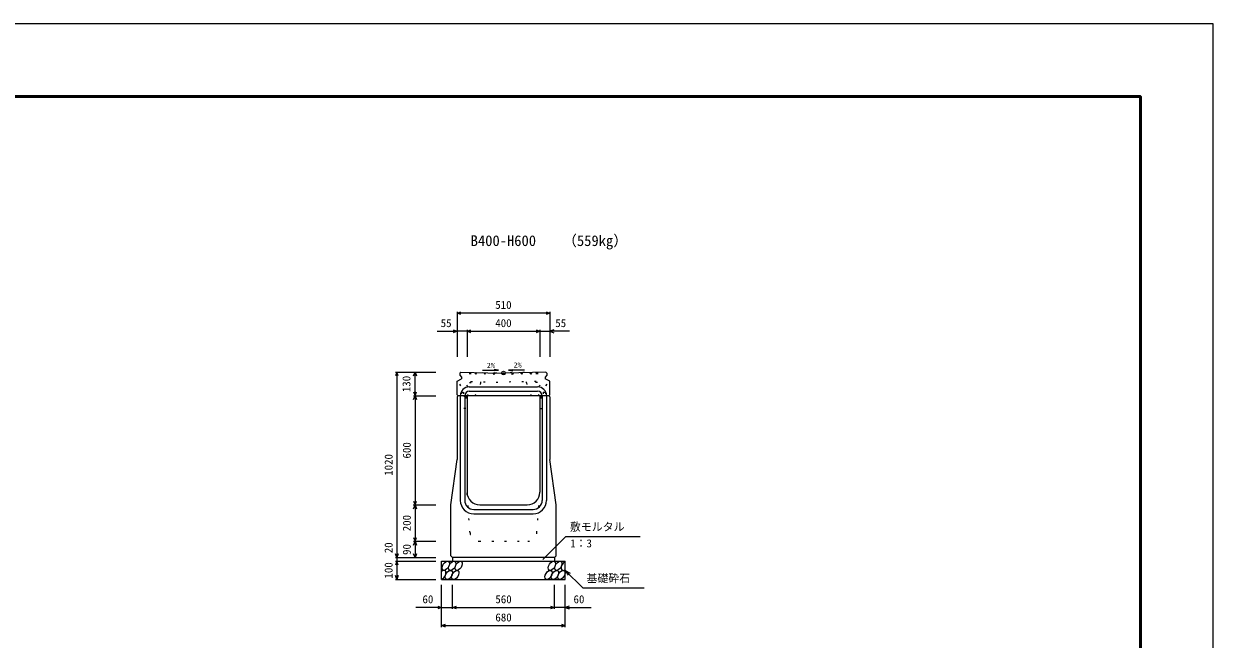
# Model space of a CAD drawing. Units: millimetres, scale not verified. Extents: x -12600 to 12600, y -5940 to 5940.
# Drawn here: x 6064 to 12600, y 2556 to 5940 of the extents above; entities that cross this region are included whole.
import ezdxf
from ezdxf.enums import TextEntityAlignment as Align

# ---------------------------------------------------------------- set-up
doc = ezdxf.new("R2010")
doc.units = ezdxf.units.MM
doc.header["$LTSCALE"] = 40
doc.header["$PDMODE"] = 32
doc.header["$PDSIZE"] = 20
doc.linetypes.add('DOTTED', pattern=[1.75, 0.25, -1.5])
for name, color, linetype, lineweight in [('0-0_DIM', 7, 'Continuous', 25), ('0-1_Defpoints', 5, 'Continuous', 25), ('0-2_HATCH', 6, 'Continuous', 25), ('0-5_OUTLINE', 3, 'Continuous', 25), ('0-6_OUTLINE2', 4, 'DOTTED', 25), ('0-7_TXT', 7, 'Continuous', 25), ('0-8_WAKU', 3, 'Continuous', 25)]:
    doc.layers.add(name, color=color, linetype=linetype, lineweight=lineweight)
doc.styles.add('ＭＳ ゴシック', font='')
doc.styles.get('ＭＳ ゴシック').set_extended_font_data('MS Gothic')

msp = doc.modelspace()

# ---------------------------------------------------------------- linework, layer by layer
at = {"layer": '0-0_DIM'}
for p, q in [((8445, 4356.54), (8445, 4109.04)), ((8955, 4349.04), (8445, 4349.04)), ((8955, 4356.54), (8955, 4109.04)), ((8336.62, 4249.04), (8445, 4249.04)), ((8500, 4249.04), (8445, 4249.04)), ((8500, 4256.54), (8500, 4109.04)), ((8500, 4249.04), (8900, 4249.04)), ((8900, 4256.54), (8900, 4109.04)), ((8900, 4249.04), (8955, 4249.04)), ((9063.38, 4249.04), (8955, 4249.04)), ((8106.5, 4024.46), (8329, 4024.46)), ((8114, 4024.46), (8114, 3004.46)), ((8214, 3894.46), (8214, 4024.46)), ((8206.5, 3894.46), (8329, 3894.46)), ((8203.25, 3294.46), (8325.75, 3294.46)), ((8206.5, 3294.46), (8329, 3294.46)), ((8206.5, 3094.46), (8329, 3094.46)), ((8214, 3094.46), (8214, 3004.46)), ((8917.11, 2993.65), (9043.34, 3119.89)), ((9043.34, 3119.89), (9451.24, 3119.89)), ((8106.5, 3004.46), (8329, 3004.46)), ((8106.5, 2984.46), (8329, 2984.46)), ((8114, 3004.46), (8114, 2984.46)), ((8114, 2984.46), (8114, 2884.46)), ((8106.5, 2884.46), (8329, 2884.46)), ((9040, 2934.46), (9135.76, 2838.71)), ((9040, 2934.46), (9065.98, 2919.46)), ((9040, 2934.46), (9055, 2908.48)), ((8360, 2623.1), (8360, 2854.46)), ((8420, 2723.1), (8420, 2854.46)), ((8980, 2723.1), (8980, 2854.46)), ((9040, 2623.1), (9040, 2854.46)), ((9135.76, 2838.71), (9473.31, 2838.71)), ((8360, 2730.6), (8218.21, 2730.6)), ((8360, 2730.6), (8420, 2730.6)), ((8420, 2730.6), (8980, 2730.6)), ((9040, 2730.6), (8980, 2730.6)), ((9040, 2730.6), (9181.79, 2730.6)), ((8360, 2630.6), (9040, 2630.6))]:
    msp.add_line(p, q, dxfattribs=at)
for points in [[(8466.14, 4341.34), (8445, 4349.04), (8466.14, 4356.73)], [(8933.86, 4356.73), (8955, 4349.04), (8933.86, 4341.34)], [(8423.86, 4256.73), (8445, 4249.04), (8423.86, 4241.34)], [(8521.14, 4241.34), (8500, 4249.04), (8521.14, 4256.73)], [(8878.86, 4256.73), (8900, 4249.04), (8878.86, 4241.34)], [(8976.14, 4256.73), (8955, 4249.04), (8976.14, 4241.34)], [(8121.7, 4003.32), (8114, 4024.46), (8106.3, 4003.32)], [(8206.3, 4003.32), (8214, 4024.46), (8221.7, 4003.32)], [(8206.3, 3915.61), (8214, 3894.46), (8221.7, 3915.61)], [(8206.3, 3873.32), (8214, 3894.46), (8221.7, 3873.32)], [(8214, 3894.46), (8214, 3294.46), (8214, 3094.46)], [(8206.3, 3315.61), (8214, 3294.46), (8221.7, 3315.61)], [(8206.3, 3273.32), (8214, 3294.46), (8221.7, 3273.32)], [(8206.3, 3115.61), (8214, 3094.46), (8221.7, 3115.61)], [(8206.3, 3073.32), (8214, 3094.46), (8221.7, 3073.32)], [(8121.7, 3025.61), (8114, 3004.46), (8106.3, 3025.61)], [(8221.7, 3025.61), (8214, 3004.46), (8206.3, 3025.61)], [(8121.7, 2963.32), (8114, 2984.46), (8106.3, 2963.32)], [(8121.7, 2905.61), (8114, 2884.46), (8106.3, 2905.61)], [(8338.86, 2738.29), (8360, 2730.6), (8338.86, 2722.9)], [(8441.14, 2722.9), (8420, 2730.6), (8441.14, 2738.29)], [(8958.86, 2738.29), (8980, 2730.6), (8958.86, 2722.9)], [(9061.14, 2738.29), (9040, 2730.6), (9061.14, 2722.9)], [(8381.14, 2622.9), (8360, 2630.6), (8381.14, 2638.29)], [(9018.86, 2638.29), (9040, 2630.6), (9018.86, 2622.9)]]:
    msp.add_lwpolyline(points, dxfattribs=at)
at = {"layer": '0-1_Defpoints'}
msp.add_lwpolyline([(-4200, -5940), (12600, -5940), (12600, 5940), (-4200, 5940)], close=True, dxfattribs=at)
at = {"layer": '0-2_HATCH', "linetype": 'DOTTED'}
for p, q in [((8513.5, 4023.12), (8513.5, 3967.11)), ((8513.5, 4023.12), (8700, 4019.46)), ((8519.5, 4023), (8519.5, 3972.99)), ((8547.9, 4013.96), (8552.23, 4018.12)), ((8552.23, 4018.12), (8548.07, 4022.44)), ((8643.72, 4016.32), (8647.88, 4012)), ((8647.88, 4012), (8652.21, 4016.16)), ((8695.76, 4015.22), (8700, 4019.46)), ((8700, 4010.98), (8695.76, 4015.22)), ((8886.5, 4023.36), (8700, 4019.46)), ((8700, 4019.46), (8704.24, 4015.22)), ((8704.24, 4015.22), (8700, 4010.98)), ((8750.16, 4012.03), (8745.83, 4016.18)), ((8754.32, 4016.35), (8750.16, 4012.03)), ((8845.81, 4018.27), (8849.97, 4022.6)), ((8850.14, 4014.12), (8845.81, 4018.27)), ((8880.5, 4023.24), (8880.5, 3973.23)), ((8886.5, 4023.36), (8886.5, 3967.35)), ((8513.5, 3967.11), (8573.5, 3965.93)), ((8519.5, 3972.99), (8699.02, 3969.47)), ((8573.5, 3971.93), (8573.5, 3965.93)), ((8880.5, 3973.23), (8701.05, 3969.47)), ((8826.5, 3966.1), (8826.5, 3972.1)), ((8886.5, 3967.35), (8826.5, 3966.1))]:
    msp.add_line(p, q, dxfattribs=at)
for points in [[(8548.07, 4022.44), (8543.74, 4018.29), (8547.9, 4013.96)], [(8652.21, 4016.16), (8648.05, 4020.48), (8643.72, 4016.32)], [(8745.83, 4016.18), (8749.99, 4020.51), (8754.32, 4016.35)], [(8849.97, 4022.6), (8854.29, 4018.44), (8850.14, 4014.12)]]:
    msp.add_lwpolyline(points, dxfattribs=at)
for points in [[(8602.22, 4017.14), (8598.06, 4021.46), (8593.73, 4017.3), (8597.89, 4012.98)], [(8795.82, 4017.23), (8799.98, 4021.55), (8804.3, 4017.4), (8800.15, 4013.07)]]:
    msp.add_lwpolyline(points, close=True, dxfattribs=at)
at = {"layer": '0-2_HATCH'}
for centre in [(8382.89, 2959.46), (8418.37, 2959.46), (8453.84, 2959.46), (8966.05, 2959.46), (9001.52, 2959.46), (8399.77, 2909.46), (8435.25, 2909.46), (8947.45, 2909.46), (8982.93, 2909.46), (9018.41, 2909.46)]:
    msp.add_ellipse(centre, major_axis=(14.54, 23.54), ratio=0.5792, dxfattribs=at)
for centre, start_param, end_param in [((9037, 2959.46), 0.6666252, 4.1103269), ((8364.3, 2909.46), 3.7419964, 7.318141)]:
    msp.add_ellipse(centre, major_axis=(14.54, 23.54), ratio=0.5792, start_param=start_param, end_param=end_param, dxfattribs=at)
msp.add_point((8699.99, 4019.46), dxfattribs=at)
at = {"layer": '0-5_OUTLINE'}
for p, q in [((8445, 3974.46), (8470, 3987.46)), ((8466.69, 4024.04), (8461, 4018.46)), ((8461, 4018.46), (8461, 4007.46)), ((8461, 4007.46), (8470, 3997.46)), ((8466.69, 4024.04), (8688, 4019.7)), ((8470, 3997.46), (8470, 3987.46)), ((8691, 4016.46), (8688, 4019.7)), ((8691, 4016.46), (8709, 4016.46)), ((8709, 4016.46), (8712, 4019.71)), ((8933, 4024.34), (8712, 4019.71)), ((8939, 4007.46), (8930, 3997.46)), ((8930, 3997.46), (8930, 3987.46)), ((8955, 3974.46), (8930, 3987.46)), ((8933, 4024.34), (8939, 4018.46)), ((8939, 4018.46), (8939, 4007.46)), ((8445, 3900.46), (8445, 3974.46)), ((8955, 3900.46), (8955, 3974.46)), ((8445, 3900.46), (8451, 3894.46)), ((8445, 3888.46), (8451, 3894.46)), ((8445, 3888.46), (8445, 3544.46)), ((8949, 3894.46), (8451, 3894.46)), ((8500, 3894.46), (8500, 3364.46)), ((8900, 3894.46), (8900, 3364.46)), ((8949, 3894.46), (8955, 3900.46)), ((8949, 3894.46), (8955, 3888.46)), ((8955, 3888.46), (8955, 3544.46)), ((8410, 3294.46), (8445, 3544.46)), ((8990, 3294.46), (8955, 3544.46)), ((8410, 3014.46), (8410, 3294.46)), ((8570, 3294.46), (8830, 3294.46)), ((8990, 3014.46), (8990, 3294.46)), ((8410, 3014.46), (8420, 3004.46)), ((8980, 3004.46), (8990, 3014.46)), ((8360, 2984.46), (9040, 2984.46)), ((8360, 2884.46), (8360, 2984.46)), ((8980, 3004.46), (8420, 3004.46)), ((8420, 3004.46), (8420, 2984.46)), ((8980, 3004.46), (8980, 2984.46)), ((9040, 2884.46), (9040, 2984.46)), ((8360, 2884.46), (9040, 2884.46))]:
    msp.add_line(p, q, dxfattribs=at)
for centre, start, end in [((8570, 3364.46), 180, 270), ((8830, 3364.46), 270, 0)]:
    msp.add_arc(centre, 70, start, end, dxfattribs=at)
at = {"layer": '0-6_OUTLINE2'}
for p, q in [((8509.21, 3894.46), (8446.6, 3975.29)), ((8552.18, 3894.46), (8468.59, 3986.73)), ((8573.5, 3966.1), (8558.5, 3894.46)), ((8826.5, 3966.1), (8841.5, 3894.46)), ((8847.82, 3894.46), (8931.41, 3986.73)), ((8890.79, 3894.46), (8953.4, 3975.29)), ((8493, 3889.96), (8446.5, 3889.96)), ((8469, 3914.96), (8481, 3914.96)), ((8469, 3914.96), (8469, 3889.96)), ((8481, 3914.96), (8481, 3889.96)), ((8905, 3889.96), (8953.5, 3889.96)), ((8919, 3914.96), (8931, 3914.96)), ((8919, 3914.96), (8919, 3889.96)), ((8931, 3914.96), (8931, 3889.96)), ((8516.57, 3140.77), (8500, 3364.46)), ((8883.43, 3140.77), (8900, 3364.46)), ((8566.43, 3094.46), (8833.57, 3094.46))]:
    msp.add_line(p, q, dxfattribs=at)
at = {"layer": '0-6_OUTLINE2', "linetype": 'Continuous'}
for p, q in [((8512, 3943.46), (8888, 3943.46)), ((8463, 3894.46), (8463, 3319.46)), ((8487, 3894.46), (8487, 3319.46)), ((8512, 3919.46), (8888, 3919.46)), ((8913, 3894.46), (8913, 3319.46)), ((8937, 3894.46), (8937, 3319.46)), ((8537, 3269.46), (8863, 3269.46)), ((8537, 3245.46), (8863, 3245.46))]:
    msp.add_line(p, q, dxfattribs=at)
at = {"layer": '0-6_OUTLINE2'}
for points in [[(8493, 3889.96), (8493, 3824.46), (8445, 3824.46)], [(8905, 3889.96), (8905, 3824.46), (8955, 3824.46)]]:
    msp.add_lwpolyline(points, dxfattribs=at)
at = {"layer": '0-6_OUTLINE2', "linetype": 'Continuous'}
for centre, radius, start, end in [((8512, 3894.46), 49, 90, 180), ((8888, 3894.46), 49, 0, 90), ((8512, 3894.46), 25, 90, 180), ((8888, 3894.46), 25, 0, 90), ((8537, 3319.46), 74, 180, 270), ((8537, 3319.46), 50, 180, 270), ((8863, 3319.46), 50, 270, 0), ((8863, 3319.46), 74, 270, 0)]:
    msp.add_arc(centre, radius, start, end, dxfattribs=at)
at = {"layer": '0-6_OUTLINE2'}
for centre, start, end in [((8566.43, 3144.46), 184.23639, 270), ((8833.57, 3144.46), 270, 355.76361)]:
    msp.add_arc(centre, 50, start, end, dxfattribs=at)
at = {"layer": '0-7_TXT'}
for p, q in [((8585.37, 4035.89), (8672.78, 4035.04)), ((8672.78, 4035.04), (8649.11, 4031.1)), ((8672.78, 4035.04), (8649.19, 4039.44)), ((8727.27, 4035.21), (8750.95, 4031.27))]:
    msp.add_line(p, q, dxfattribs=at)
msp.add_lwpolyline([(8815.15, 4036.07), (8727.27, 4035.21), (8750.86, 4039.61)], dxfattribs=at)
at = {"layer": '0-8_WAKU', "lineweight": 50}
msp.add_lwpolyline([(-3800, -5540), (12200, -5540), (12200, 5540), (-3800, 5540)], close=True, dxfattribs=at)

# ---------------------------------------------------------------- texts
at = {"layer": '0-0_DIM', "style": 'ＭＳ ゴシック'}
for s, p in [('510', (8655, 4359.04)), ('55', (8355.16, 4259.04)), ('400', (8655, 4259.04)), ('55', (8984.84, 4259.04)), ('敷モルタル', (9065.38, 3138.62)), ('1：3', (9066.38, 3047.93)), ('基礎砕石', (9156.32, 2855.88)), ('60', (8255, 2740.6)), ('560', (8655.53, 2740.6)), ('60', (9085, 2740.6)), ('680', (8655.53, 2640.6))]:
    msp.add_text(s, height=43.99, dxfattribs=at).set_placement(p, align=Align.BOTTOM_LEFT)
for s, p in [('130', (8202.16, 3914.46)), ('600', (8204, 3549.46)), ('1020', (8104, 3454.46)), ('200', (8204, 3149.46)), ('20', (8104, 3028.78)), ('90', (8204, 3019.46)), ('100', (8104, 2889.46))]:
    msp.add_text(s, height=43.99, rotation=90, dxfattribs=at).set_placement(p, align=Align.BOTTOM_LEFT)
at = {"layer": '0-7_TXT', "style": 'ＭＳ ゴシック'}
for s, height, p in [('B400-H600', 58.65, (8520, 4700.44)), ('（559kg）', 58.65, (9023.7, 4700.44)), ('2%', 28.59, (8608.46, 4038.99)), ('2%', 28.59, (8755.3, 4040.85))]:
    msp.add_text(s, height=height, dxfattribs=at).set_placement(p, align=Align.BOTTOM_LEFT)

doc.saveas('drawing.dxf')
